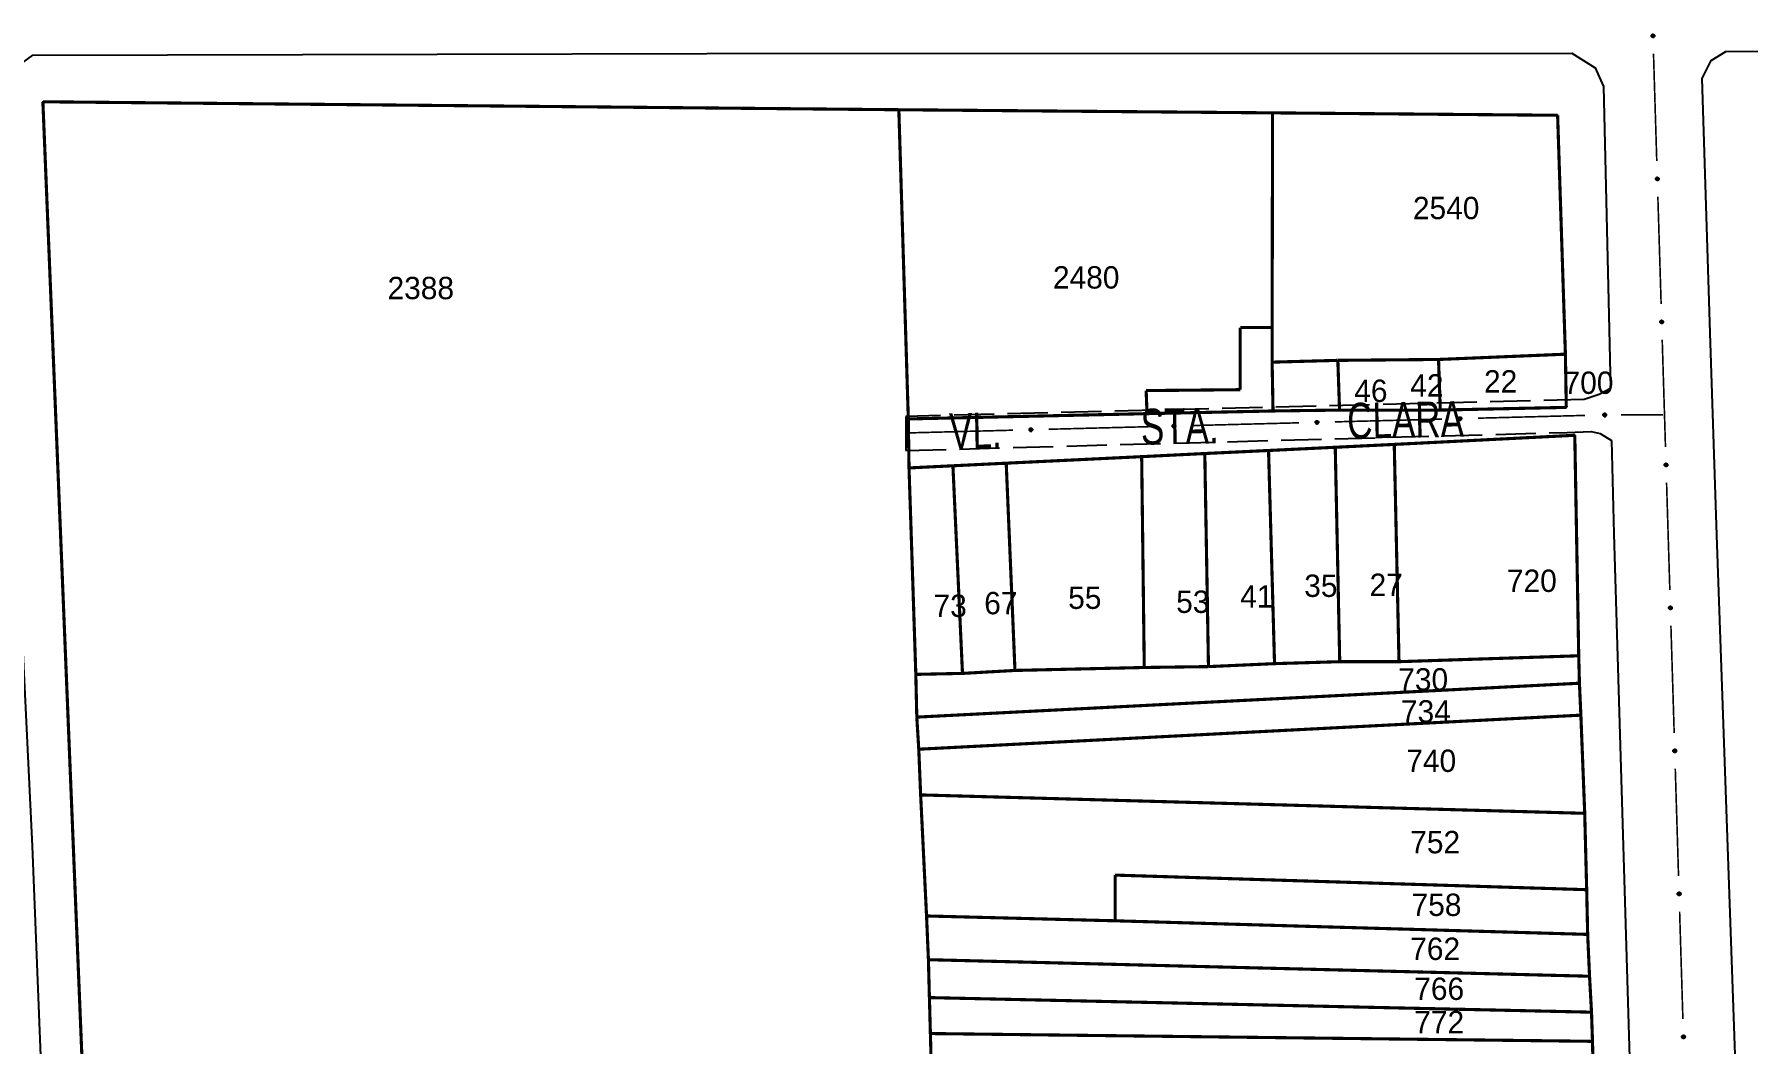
# Model space of a CAD drawing. Extents: x 202481 to 204056, y 4838981 to 4840330.
# Drawn here: x 203110.2 to 203301.8, y 4839770.8 to 4839883.7 of the extents above; entities that cross this region are included whole.
import ezdxf
from ezdxf.enums import TextEntityAlignment as Align

# ---------------------------------------------------------------- set-up
doc = ezdxf.new("R2010")
doc.units = 0
doc.header["$LTSCALE"] = 1.5
doc.header["$MEASUREMENT"] = 0
doc.linetypes.add('TRACO_11', pattern=[8, 3, -1, 3, -1])
for name, color, linetype in [('CD_MALHA_LOTES', 7, 'CONTINUOUS'), ('RU-QUADRA', 210, 'CONTINUOUS'), ('SV-EIXO-RUA-PAV', 20, 'CONTINUOUS'), ('SV-RUA-PAVIM', 7, 'CONTINUOUS'), ('SV-TXT-RUA-PAV', 7, 'CONTINUOUS'), ('Th_NmrPort', 1, 'CONTINUOUS')]:
    doc.layers.add(name, color=color, linetype=linetype)
doc.styles.add('ARIAL', font='ARIAL.SHX')

msp = doc.modelspace()

# ---------------------------------------------------------------- linework, layer by layer
at = {"layer": 'CD_MALHA_LOTES', "linetype": 'Continuous', "const_width": 0.35, "flags": 128}
for points in [[(203111.14, 4839876.18), (203117.51, 4839720.32)], [(203206.87, 4839875.29), (203111.14, 4839876.18)], [(203207.93, 4839840.71), (203206.87, 4839875.29)], [(203206.87, 4839875.29), (203248.67, 4839874.94)], [(203248.62, 4839850.93), (203248.67, 4839874.94)], [(203248.67, 4839874.94), (203280.55, 4839874.67)], [(203280.55, 4839874.67), (203281.42, 4839847.95)], [(203245.05, 4839843.98), (203245.05, 4839850.93)], [(203245.05, 4839850.93), (203248.62, 4839850.93)], [(203248.62, 4839847.06), (203248.62, 4839850.93)], [(203255.97, 4839847.26), (203267.23, 4839847.36)], [(203267.23, 4839847.36), (203281.42, 4839847.95)], [(203267.43, 4839841.7), (203267.23, 4839847.36)], [(203281.42, 4839847.95), (203281.52, 4839842)], [(203248.62, 4839847.06), (203255.97, 4839847.26)], [(203248.72, 4839841.6), (203248.62, 4839847.06)], [(203256.16, 4839841.7), (203255.97, 4839847.26)], [(203234.53, 4839843.88), (203245.05, 4839843.98)], [(203234.63, 4839841.3), (203234.53, 4839843.88)], [(203248.72, 4839841.6), (203234.63, 4839841.3)], [(203256.16, 4839841.7), (203248.72, 4839841.6)], [(203267.43, 4839841.7), (203256.16, 4839841.7)], [(203281.52, 4839842), (203267.43, 4839841.7)], [(203234.63, 4839841.3), (203207.93, 4839840.71)], [(203208.01, 4839835.23), (203207.93, 4839840.71)], [(203255.68, 4839837.54), (203262.28, 4839837.86)], [(203262.28, 4839837.86), (203282.47, 4839838.88)], [(203262.81, 4839813.56), (203262.28, 4839837.86)], [(203282.47, 4839838.88), (203282.91, 4839814.22)], [(203218.88, 4839835.76), (203234.03, 4839836.49)], [(203234.03, 4839836.49), (203241.09, 4839836.84)], [(203234.32, 4839812.91), (203234.03, 4839836.49)], [(203241.09, 4839836.84), (203248.22, 4839837.18)], [(203241.5, 4839813.01), (203241.09, 4839836.84)], [(203248.22, 4839837.18), (203255.68, 4839837.54)], [(203248.89, 4839813.34), (203248.22, 4839837.18)], [(203256.18, 4839813.56), (203255.68, 4839837.54)], [(203208.01, 4839835.23), (203212.92, 4839835.47)], [(203208.77, 4839812.14), (203208.01, 4839835.23)], [(203212.92, 4839835.47), (203218.88, 4839835.76)], [(203213.99, 4839812.25), (203212.92, 4839835.47)], [(203219.86, 4839812.58), (203218.88, 4839835.76)], [(203234.32, 4839812.91), (203219.86, 4839812.58)], [(203241.5, 4839813.01), (203234.32, 4839812.91)], [(203248.89, 4839813.34), (203241.5, 4839813.01)], [(203256.18, 4839813.56), (203248.89, 4839813.34)], [(203262.81, 4839813.56), (203256.18, 4839813.56)], [(203282.91, 4839814.22), (203262.81, 4839813.56)], [(203282.91, 4839814.22), (203282.99, 4839811.15)], [(203208.77, 4839812.14), (203213.99, 4839812.25)], [(203208.88, 4839807.36), (203208.77, 4839812.14)], [(203208.88, 4839807.36), (203282.99, 4839811.15)], [(203219.86, 4839812.58), (203213.99, 4839812.25)], [(203282.99, 4839811.15), (203283.15, 4839807.58)], [(203209.1, 4839803.77), (203208.88, 4839807.36)], [(203209.1, 4839803.77), (203283.15, 4839807.58)], [(203283.15, 4839807.58), (203283.58, 4839796.6)], [(203209.31, 4839798.66), (203209.1, 4839803.77)], [(203209.97, 4839785.12), (203209.31, 4839798.66)], [(203209.31, 4839798.66), (203283.58, 4839796.6)], [(203283.58, 4839796.6), (203283.8, 4839788.06)], [(203231.06, 4839784.58), (203231.06, 4839789.69)], [(203231.06, 4839789.69), (203283.8, 4839788.06)], [(203283.8, 4839788.06), (203283.91, 4839783.06)], [(203210.18, 4839780.23), (203209.97, 4839785.12)], [(203209.97, 4839785.12), (203231.06, 4839784.58)], [(203283.91, 4839783.06), (203231.06, 4839784.58)], [(203283.91, 4839783.06), (203284.12, 4839778.38)], [(203210.29, 4839775.99), (203210.18, 4839780.23)], [(203210.18, 4839780.23), (203284.12, 4839778.38)], [(203284.12, 4839778.38), (203284.34, 4839774.36)], [(203210.4, 4839771.97), (203210.29, 4839775.99)], [(203210.29, 4839775.99), (203284.34, 4839774.36)], [(203284.34, 4839774.36), (203284.45, 4839771.1)], [(203210.51, 4839767.83), (203210.4, 4839771.97)], [(203210.4, 4839771.97), (203284.45, 4839771.1)], [(203284.45, 4839771.1), (203284.56, 4839766.42)]]:
    msp.add_lwpolyline(points, dxfattribs=at)
at = {"layer": 'RU-QUADRA', "linetype": 'Continuous', "const_width": 0.18, "flags": 128}
msp.add_lwpolyline([(203117.51, 4839720.32), (203111.14, 4839876.18), (203206.87, 4839875.29), (203248.67, 4839874.94), (203280.55, 4839874.67), (203281.42, 4839847.95), (203281.52, 4839842), (203267.43, 4839841.7), (203256.16, 4839841.7), (203248.72, 4839841.6), (203234.63, 4839841.3), (203207.93, 4839840.71), (203208.01, 4839835.23), (203212.92, 4839835.47), (203218.88, 4839835.76), (203234.03, 4839836.49), (203241.09, 4839836.84), (203248.22, 4839837.18), (203255.68, 4839837.54), (203262.28, 4839837.86), (203282.47, 4839838.88), (203282.91, 4839814.22), (203282.99, 4839811.15), (203283.15, 4839807.58), (203283.58, 4839796.6), (203283.8, 4839788.06), (203283.91, 4839783.06), (203284.12, 4839778.38), (203284.34, 4839774.36), (203284.45, 4839771.1), (203284.56, 4839766.42)], dxfattribs=at)
at = {"layer": 'SV-EIXO-RUA-PAV'}
for points in [[(203291.318598, 4839883.698835), (203291.354689, 4839883.665828), (203291.378958, 4839883.63008), (203291.390618, 4839883.594438), (203291.392709, 4839883.560256), (203291.39091, 4839883.525045), (203291.381264, 4839883.489945), (203291.361928, 4839883.45336), (203291.329072, 4839883.416923), (203291.290817, 4839883.394469), (203291.256486, 4839883.381168), (203291.220968, 4839883.376935), (203291.186792, 4839883.379256), (203291.150664, 4839883.390482), (203291.113779, 4839883.410438), (203291.07794, 4839883.444364), (203291.054388, 4839883.479573), (203291.044015, 4839883.514344), (203291.039986, 4839883.550078), (203291.042254, 4839883.586003), (203291.051921, 4839883.620403), (203291.072081, 4839883.657504), (203291.106034, 4839883.692433), (203291.140883, 4839883.716325), (203291.175499, 4839883.727183), (203291.210769, 4839883.730358), (203291.246107, 4839883.728983), (203291.281794, 4839883.720755), (203291.318598, 4839883.698835)], [(203291.805492, 4839867.706245), (203291.841583, 4839867.673238), (203291.865852, 4839867.63749), (203291.877512, 4839867.601848), (203291.879603, 4839867.567666), (203291.877804, 4839867.532455), (203291.868157, 4839867.497355), (203291.848822, 4839867.46077), (203291.815965, 4839867.424333), (203291.777711, 4839867.401879), (203291.74338, 4839867.388578), (203291.707862, 4839867.384345), (203291.673686, 4839867.386666), (203291.637557, 4839867.397892), (203291.600673, 4839867.417849), (203291.564834, 4839867.451774), (203291.541282, 4839867.486983), (203291.530909, 4839867.521754), (203291.52688, 4839867.557488), (203291.529147, 4839867.593413), (203291.538815, 4839867.627813), (203291.558975, 4839867.664914), (203291.592928, 4839867.699843), (203291.627777, 4839867.723735), (203291.662393, 4839867.734593), (203291.697663, 4839867.737768), (203291.733001, 4839867.736393), (203291.768688, 4839867.728165), (203291.805492, 4839867.706245)], [(203292.292386, 4839851.713655), (203292.328477, 4839851.680648), (203292.352746, 4839851.6449), (203292.364406, 4839851.609258), (203292.366497, 4839851.575076), (203292.364698, 4839851.539865), (203292.355051, 4839851.504765), (203292.335716, 4839851.46818), (203292.302859, 4839851.431743), (203292.264605, 4839851.409289), (203292.230274, 4839851.395988), (203292.194756, 4839851.391755), (203292.16058, 4839851.394076), (203292.124451, 4839851.405302), (203292.087567, 4839851.425259), (203292.051728, 4839851.459184), (203292.028176, 4839851.494393), (203292.017803, 4839851.529164), (203292.013773, 4839851.564898), (203292.016041, 4839851.600823), (203292.025709, 4839851.635223), (203292.045869, 4839851.672324), (203292.079822, 4839851.707253), (203292.114671, 4839851.731145), (203292.149287, 4839851.742003), (203292.184556, 4839851.745178), (203292.219895, 4839851.743803), (203292.255582, 4839851.735575), (203292.292386, 4839851.713655)], [(203237.493512, 4839840.021308), (203237.526685, 4839840.057247), (203237.562544, 4839840.081352), (203237.598239, 4839840.092848), (203237.632431, 4839840.094782), (203237.667633, 4839840.09282), (203237.702688, 4839840.083013), (203237.739184, 4839840.063509), (203237.775469, 4839840.030485), (203237.797748, 4839839.992128), (203237.81089, 4839839.957736), (203237.81496, 4839839.922199), (203237.812482, 4839839.888034), (203237.80109, 4839839.851957), (203237.780963, 4839839.815165), (203237.746874, 4839839.779483), (203237.711556, 4839839.756093), (203237.676738, 4839839.74588), (203237.640986, 4839839.742015), (203237.605072, 4839839.744448), (203237.570716, 4839839.754274), (203237.533709, 4839839.774604), (203237.498936, 4839839.808718), (203237.475205, 4839839.843676), (203237.464506, 4839839.878341), (203237.461493, 4839839.913625), (203237.463031, 4839839.948957), (203237.471423, 4839839.984606), (203237.493512, 4839840.021308)], [(203253.488173, 4839840.434629), (203253.521346, 4839840.470568), (203253.557205, 4839840.494672), (203253.5929, 4839840.506168), (203253.627091, 4839840.508102), (203253.662294, 4839840.506141), (203253.697349, 4839840.496333), (203253.733845, 4839840.476829), (203253.77013, 4839840.443806), (203253.792408, 4839840.405448), (203253.805551, 4839840.371057), (203253.80962, 4839840.33552), (203253.807142, 4839840.301354), (203253.79575, 4839840.265278), (203253.775624, 4839840.228486), (203253.741534, 4839840.192803), (203253.706217, 4839840.169413), (203253.671399, 4839840.1592), (203253.635647, 4839840.155335), (203253.599732, 4839840.157769), (203253.565377, 4839840.167594), (203253.528369, 4839840.187925), (203253.493596, 4839840.222038), (203253.469865, 4839840.256997), (203253.459166, 4839840.291662), (203253.456154, 4839840.326946), (203253.457692, 4839840.362278), (203253.466084, 4839840.397926), (203253.488173, 4839840.434629)], [(203269.482833, 4839840.84795), (203269.516006, 4839840.883889), (203269.551865, 4839840.907993), (203269.58756, 4839840.919489), (203269.621752, 4839840.921423), (203269.656954, 4839840.919462), (203269.692009, 4839840.909654), (203269.728505, 4839840.89015), (203269.76479, 4839840.857126), (203269.787069, 4839840.818769), (203269.800212, 4839840.784377), (203269.804281, 4839840.74884), (203269.801803, 4839840.714675), (203269.790411, 4839840.678599), (203269.770285, 4839840.641807), (203269.736195, 4839840.606124), (203269.700877, 4839840.582734), (203269.66606, 4839840.572521), (203269.630307, 4839840.568656), (203269.594393, 4839840.571089), (203269.560037, 4839840.580915), (203269.52303, 4839840.601246), (203269.488257, 4839840.635359), (203269.464526, 4839840.670318), (203269.453827, 4839840.704983), (203269.450814, 4839840.740267), (203269.452352, 4839840.775598), (203269.460744, 4839840.811247), (203269.482833, 4839840.84795)], [(203285.6763, 4839841.270055), (203285.710384, 4839841.305131), (203285.74685, 4839841.328308), (203285.782828, 4839841.338884), (203285.817058, 4839841.33994), (203285.852198, 4839841.337076), (203285.88699, 4839841.326372), (203285.922974, 4839841.305939), (203285.9584, 4839841.271995), (203285.979687, 4839841.233079), (203285.991943, 4839841.198361), (203285.995099, 4839841.162731), (203285.991745, 4839841.128641), (203285.979431, 4839841.092868), (203285.958368, 4839841.056605), (203285.923374, 4839841.021809), (203285.887468, 4839840.999332), (203285.852399, 4839840.990016), (203285.81656, 4839840.98707), (203285.780719, 4839840.990424), (203285.746627, 4839841.001128), (203285.710154, 4839841.022401), (203285.676267, 4839841.057395), (203285.653441, 4839841.092951), (203285.643635, 4839841.12788), (203285.641529, 4839841.163229), (203285.643973, 4839841.19851), (203285.653277, 4839841.233931), (203285.6763, 4839841.270055)], [(203221.498852, 4839839.607988), (203221.532024, 4839839.643927), (203221.567884, 4839839.668031), (203221.603579, 4839839.679527), (203221.63777, 4839839.681461), (203221.672973, 4839839.6795), (203221.708028, 4839839.669692), (203221.744524, 4839839.650188), (203221.780809, 4839839.617164), (203221.803087, 4839839.578807), (203221.81623, 4839839.544415), (203221.820299, 4839839.508878), (203221.817821, 4839839.474713), (203221.806429, 4839839.438637), (203221.786303, 4839839.401845), (203221.752213, 4839839.366162), (203221.716896, 4839839.342772), (203221.682078, 4839839.332559), (203221.646326, 4839839.328694), (203221.610411, 4839839.331127), (203221.576056, 4839839.340953), (203221.539048, 4839839.361284), (203221.504275, 4839839.395397), (203221.480544, 4839839.430356), (203221.469845, 4839839.465021), (203221.466833, 4839839.500305), (203221.468371, 4839839.535636), (203221.476763, 4839839.571285), (203221.498852, 4839839.607988)], [(203292.779279, 4839835.721065), (203292.815371, 4839835.688058), (203292.83964, 4839835.65231), (203292.8513, 4839835.616668), (203292.853391, 4839835.582486), (203292.851592, 4839835.547275), (203292.841945, 4839835.512175), (203292.82261, 4839835.47559), (203292.789753, 4839835.439153), (203292.751499, 4839835.416699), (203292.717168, 4839835.403398), (203292.68165, 4839835.399165), (203292.647473, 4839835.401486), (203292.611345, 4839835.412712), (203292.574461, 4839835.432669), (203292.538622, 4839835.466594), (203292.515069, 4839835.501803), (203292.504697, 4839835.536574), (203292.500667, 4839835.572308), (203292.502935, 4839835.608233), (203292.512603, 4839835.642633), (203292.532763, 4839835.679734), (203292.566716, 4839835.714663), (203292.601565, 4839835.738555), (203292.63618, 4839835.749413), (203292.67145, 4839835.752588), (203292.706788, 4839835.751213), (203292.742475, 4839835.742985), (203292.779279, 4839835.721065)], [(203293.266173, 4839819.728475), (203293.302264, 4839819.695468), (203293.326534, 4839819.65972), (203293.338194, 4839819.624078), (203293.340285, 4839819.589896), (203293.338485, 4839819.554685), (203293.328839, 4839819.519585), (203293.309503, 4839819.483), (203293.276647, 4839819.446563), (203293.238393, 4839819.424109), (203293.204061, 4839819.410808), (203293.168544, 4839819.406575), (203293.134367, 4839819.408896), (203293.098239, 4839819.420122), (203293.061355, 4839819.440079), (203293.025516, 4839819.474004), (203293.001963, 4839819.509213), (203292.99159, 4839819.543984), (203292.987561, 4839819.579718), (203292.989829, 4839819.615643), (203292.999497, 4839819.650043), (203293.019657, 4839819.687144), (203293.05361, 4839819.722073), (203293.088459, 4839819.745965), (203293.123074, 4839819.756823), (203293.158344, 4839819.759998), (203293.193682, 4839819.758623), (203293.229369, 4839819.750395), (203293.266173, 4839819.728475)], [(203293.753067, 4839803.735885), (203293.789158, 4839803.702878), (203293.813427, 4839803.66713), (203293.825087, 4839803.631488), (203293.827179, 4839803.597306), (203293.825379, 4839803.562095), (203293.815733, 4839803.526995), (203293.796397, 4839803.49041), (203293.763541, 4839803.453973), (203293.725286, 4839803.431519), (203293.690955, 4839803.418218), (203293.655438, 4839803.413985), (203293.621261, 4839803.416306), (203293.585133, 4839803.427532), (203293.548248, 4839803.447489), (203293.512409, 4839803.481414), (203293.488857, 4839803.516623), (203293.478484, 4839803.551394), (203293.474455, 4839803.587128), (203293.476723, 4839803.623053), (203293.48639, 4839803.657453), (203293.506551, 4839803.694554), (203293.540503, 4839803.729483), (203293.575353, 4839803.753375), (203293.609968, 4839803.764233), (203293.645238, 4839803.767408), (203293.680576, 4839803.766033), (203293.716263, 4839803.757805), (203293.753067, 4839803.735885)], [(203294.239961, 4839787.743295), (203294.276052, 4839787.710288), (203294.300321, 4839787.67454), (203294.311981, 4839787.638898), (203294.314072, 4839787.604716), (203294.312273, 4839787.569505), (203294.302627, 4839787.534405), (203294.283291, 4839787.49782), (203294.250435, 4839787.461383), (203294.21218, 4839787.438929), (203294.177849, 4839787.425628), (203294.142331, 4839787.421395), (203294.108155, 4839787.423716), (203294.072027, 4839787.434942), (203294.035142, 4839787.454899), (203293.999303, 4839787.488824), (203293.975751, 4839787.524033), (203293.965378, 4839787.558804), (203293.961349, 4839787.594538), (203293.963617, 4839787.630463), (203293.973284, 4839787.664863), (203293.993445, 4839787.701964), (203294.027397, 4839787.736894), (203294.062246, 4839787.760785), (203294.096862, 4839787.771643), (203294.132132, 4839787.774818), (203294.16747, 4839787.773443), (203294.203157, 4839787.765215), (203294.239961, 4839787.743295)], [(203294.726855, 4839771.750705), (203294.762946, 4839771.717698), (203294.787215, 4839771.68195), (203294.798875, 4839771.646308), (203294.800966, 4839771.612126), (203294.799167, 4839771.576915), (203294.789521, 4839771.541815), (203294.770185, 4839771.50523), (203294.737328, 4839771.468793), (203294.699074, 4839771.446339), (203294.664743, 4839771.433038), (203294.629225, 4839771.428805), (203294.595049, 4839771.431126), (203294.55892, 4839771.442352), (203294.522036, 4839771.462309), (203294.486197, 4839771.496234), (203294.462645, 4839771.531443), (203294.452272, 4839771.566214), (203294.448243, 4839771.601948), (203294.45051, 4839771.637873), (203294.460178, 4839771.672273), (203294.480338, 4839771.709374), (203294.514291, 4839771.744304), (203294.54914, 4839771.768195), (203294.583756, 4839771.779053), (203294.619026, 4839771.782228), (203294.654364, 4839771.780853), (203294.690051, 4839771.772625), (203294.726855, 4839771.750705)]]:
    msp.add_lwpolyline(points, close=True, dxfattribs=at)
for points in [[(203291.042254, 4839883.586003), (203291.054388, 4839883.479573)], [(203291.047855, 4839883.598885), (203291.06548, 4839883.468366)], [(203291.051921, 4839883.620403), (203291.07794, 4839883.444364)], [(203291.064547, 4839883.633522), (203291.09516, 4839883.435141)], [(203291.072081, 4839883.657504), (203291.113779, 4839883.410438)], [(203291.090704, 4839883.671177), (203291.131617, 4839883.403487)], [(203291.106034, 4839883.692433), (203291.150664, 4839883.390482)], [(203291.122524, 4839883.702179), (203291.167535, 4839883.389564)], [(203291.140883, 4839883.716325), (203291.186792, 4839883.379256)], [(203291.157528, 4839883.718262), (203291.203287, 4839883.381097)], [(203291.175499, 4839883.727183), (203291.220968, 4839883.376935)], [(203291.192782, 4839883.726161), (203291.236062, 4839883.380729)], [(203291.210769, 4839883.730358), (203291.256486, 4839883.381168)], [(203291.229648, 4839883.725918), (203291.275283, 4839883.392845)], [(203291.246107, 4839883.728983), (203291.290817, 4839883.394469)], [(203291.263953, 4839883.720137), (203291.310245, 4839883.410291)], [(203291.281794, 4839883.720755), (203291.329072, 4839883.416923)], [(203291.298424, 4839883.7089), (203291.343512, 4839883.438607)], [(203291.318598, 4839883.698835), (203291.361928, 4839883.45336)], [(203291.337526, 4839883.680057), (203291.37095, 4839883.479032)], [(203291.354689, 4839883.665828), (203291.381264, 4839883.489945)], [(203291.368612, 4839883.645509), (203291.384831, 4839883.516313)], [(203291.378958, 4839883.63008), (203291.39091, 4839883.525045)], [(203291.529147, 4839867.593413), (203291.541282, 4839867.486983)], [(203291.534748, 4839867.606295), (203291.552374, 4839867.475776)], [(203291.538815, 4839867.627813), (203291.564834, 4839867.451774)], [(203291.551441, 4839867.640932), (203291.582053, 4839867.442551)], [(203291.558975, 4839867.664914), (203291.600673, 4839867.417849)], [(203291.577598, 4839867.678587), (203291.618511, 4839867.410897)], [(203291.592928, 4839867.699843), (203291.637557, 4839867.397892)], [(203291.609417, 4839867.709589), (203291.654429, 4839867.396974)], [(203291.627777, 4839867.723735), (203291.673686, 4839867.386666)], [(203291.644422, 4839867.725672), (203291.690181, 4839867.388507)], [(203291.662393, 4839867.734593), (203291.707862, 4839867.384345)], [(203291.679675, 4839867.733571), (203291.722956, 4839867.388139)], [(203291.697663, 4839867.737768), (203291.74338, 4839867.388578)], [(203291.716542, 4839867.733328), (203291.762176, 4839867.400255)], [(203291.733001, 4839867.736393), (203291.777711, 4839867.401879)], [(203291.750847, 4839867.727547), (203291.797139, 4839867.417701)], [(203291.768688, 4839867.728165), (203291.815965, 4839867.424333)], [(203291.785318, 4839867.71631), (203291.830406, 4839867.446017)], [(203291.805492, 4839867.706245), (203291.848822, 4839867.46077)], [(203291.82442, 4839867.687467), (203291.857844, 4839867.486442)], [(203291.841583, 4839867.673238), (203291.868157, 4839867.497355)], [(203291.855505, 4839867.652919), (203291.871725, 4839867.523723)], [(203291.865852, 4839867.63749), (203291.877804, 4839867.532455)], [(203292.016041, 4839851.600823), (203292.028176, 4839851.494393)], [(203292.021642, 4839851.613705), (203292.039267, 4839851.483186)], [(203292.025709, 4839851.635223), (203292.051728, 4839851.459184)], [(203292.038335, 4839851.648342), (203292.068947, 4839851.449961)], [(203292.045869, 4839851.672324), (203292.087567, 4839851.425259)], [(203292.064491, 4839851.685997), (203292.105405, 4839851.418307)], [(203292.079822, 4839851.707253), (203292.124451, 4839851.405302)], [(203292.096311, 4839851.716999), (203292.141323, 4839851.404384)], [(203292.114671, 4839851.731145), (203292.16058, 4839851.394076)], [(203292.131316, 4839851.733082), (203292.177075, 4839851.395917)], [(203292.149287, 4839851.742003), (203292.194756, 4839851.391755)], [(203292.166569, 4839851.740981), (203292.20985, 4839851.395549)], [(203292.184556, 4839851.745178), (203292.230274, 4839851.395988)], [(203292.203436, 4839851.740738), (203292.24907, 4839851.407665)], [(203292.219895, 4839851.743803), (203292.264605, 4839851.409289)], [(203292.237741, 4839851.734957), (203292.284033, 4839851.425111)], [(203292.255582, 4839851.735575), (203292.302859, 4839851.431743)], [(203292.272212, 4839851.72372), (203292.3173, 4839851.453427)], [(203292.292386, 4839851.713655), (203292.335716, 4839851.46818)], [(203292.311314, 4839851.694877), (203292.344737, 4839851.493852)], [(203292.328477, 4839851.680648), (203292.355051, 4839851.504765)], [(203292.342399, 4839851.660329), (203292.358619, 4839851.531133)], [(203292.352746, 4839851.6449), (203292.364698, 4839851.539865)], [(203237.461493, 4839839.913625), (203237.81089, 4839839.957736)], [(203237.463031, 4839839.948957), (203237.797748, 4839839.992128)], [(203237.464506, 4839839.878341), (203237.81496, 4839839.922199)], [(203237.465608, 4839839.895619), (203237.811235, 4839839.93731)], [(203237.46602, 4839839.932484), (203237.7993, 4839839.976586)], [(203237.471423, 4839839.984606), (203237.775469, 4839840.030485)], [(203237.471959, 4839839.966762), (203237.782015, 4839840.011629)], [(203237.473345, 4839839.86033), (203237.810717, 4839839.904537)], [(203237.475205, 4839839.843676), (203237.812482, 4839839.888034)], [(203237.483355, 4839840.001181), (203237.753852, 4839840.045025)], [(203237.489266, 4839839.825252), (203237.802085, 4839839.868825)], [(203237.493512, 4839840.021308), (203237.739184, 4839840.063509)], [(203237.498936, 4839839.808718), (203237.80109, 4839839.851957)], [(203237.512377, 4839840.04015), (203237.713554, 4839840.072649)], [(203237.520121, 4839839.793289), (203237.787996, 4839839.832971)], [(203237.526685, 4839840.057247), (203237.702688, 4839840.083013)], [(203237.547067, 4839840.071076), (203237.676336, 4839840.086702)], [(203237.562544, 4839840.081352), (203237.667633, 4839840.09282)], [(203253.456154, 4839840.326946), (203253.805551, 4839840.371057)], [(203253.457692, 4839840.362278), (203253.792408, 4839840.405448)], [(203253.459166, 4839840.291662), (203253.80962, 4839840.33552)], [(203253.460268, 4839840.30894), (203253.805895, 4839840.350631)], [(203253.460681, 4839840.345805), (203253.793961, 4839840.389907)], [(203253.466084, 4839840.397926), (203253.77013, 4839840.443806)], [(203253.46662, 4839840.380083), (203253.776675, 4839840.424949)], [(203253.468005, 4839840.27365), (203253.805377, 4839840.317858)], [(203253.469865, 4839840.256997), (203253.807142, 4839840.301354)], [(203253.478015, 4839840.414502), (203253.748513, 4839840.458346)], [(203253.483926, 4839840.238572), (203253.796745, 4839840.282145)], [(203253.488173, 4839840.434629), (203253.733845, 4839840.476829)], [(203253.493596, 4839840.222038), (203253.79575, 4839840.265278)], [(203253.507038, 4839840.453471), (203253.708215, 4839840.485969)], [(203253.514782, 4839840.20661), (203253.782657, 4839840.246292)], [(203253.521346, 4839840.470568), (203253.697349, 4839840.496333)], [(203253.528369, 4839840.187925), (203253.775624, 4839840.228486)], [(203253.541728, 4839840.484397), (203253.670997, 4839840.500022)], [(203253.552317, 4839840.18028), (203253.750836, 4839840.20998)], [(203253.557205, 4839840.494672), (203253.662294, 4839840.506141)], [(203253.565377, 4839840.167594), (203253.741534, 4839840.192803)], [(203253.586876, 4839840.163429), (203253.717474, 4839840.180453)], [(203253.599732, 4839840.157769), (203253.706217, 4839840.169413)], [(203269.450814, 4839840.740267), (203269.800212, 4839840.784377)], [(203269.452352, 4839840.775598), (203269.787069, 4839840.818769)], [(203269.453827, 4839840.704983), (203269.804281, 4839840.74884)], [(203269.454929, 4839840.72226), (203269.800556, 4839840.763951)], [(203269.455341, 4839840.759125), (203269.788621, 4839840.803227)], [(203269.460744, 4839840.811247), (203269.76479, 4839840.857126)], [(203269.46128, 4839840.793403), (203269.771336, 4839840.83827)], [(203269.462666, 4839840.686971), (203269.800038, 4839840.731178)], [(203269.464526, 4839840.670318), (203269.801803, 4839840.714675)], [(203269.472676, 4839840.827822), (203269.743173, 4839840.871667)], [(203269.478587, 4839840.651893), (203269.791406, 4839840.695466)], [(203269.482833, 4839840.84795), (203269.728505, 4839840.89015)], [(203269.488257, 4839840.635359), (203269.790411, 4839840.678599)], [(203269.501698, 4839840.866792), (203269.702875, 4839840.89929)], [(203269.509442, 4839840.619931), (203269.777318, 4839840.659612)], [(203269.516006, 4839840.883889), (203269.692009, 4839840.909654)], [(203269.52303, 4839840.601246), (203269.770285, 4839840.641807)], [(203269.536388, 4839840.897718), (203269.665658, 4839840.913343)], [(203269.546977, 4839840.593601), (203269.745496, 4839840.623301)], [(203269.551865, 4839840.907993), (203269.656954, 4839840.919462)], [(203269.560037, 4839840.580915), (203269.736195, 4839840.606124)], [(203269.581537, 4839840.57675), (203269.712135, 4839840.593774)], [(203269.594393, 4839840.571089), (203269.700877, 4839840.582734)], [(203285.641529, 4839841.163229), (203285.991943, 4839841.198361)], [(203285.643635, 4839841.12788), (203285.995099, 4839841.162731)], [(203285.643973, 4839841.19851), (203285.979687, 4839841.233079)], [(203285.64518, 4839841.145123), (203285.991763, 4839841.177933)], [(203285.646538, 4839841.181966), (203285.98084, 4839841.217502)], [(203285.652009, 4839841.109647), (203285.990404, 4839841.145184)], [(203285.653277, 4839841.233931), (203285.9584, 4839841.271995)], [(203285.653355, 4839841.21608), (203285.964459, 4839841.252977)], [(203285.653441, 4839841.092951), (203285.991745, 4839841.128641)], [(203285.665629, 4839841.250195), (203285.937163, 4839841.287085)], [(203285.667025, 4839841.074172), (203285.980859, 4839841.109705)], [(203285.676267, 4839841.057395), (203285.979431, 4839841.092868)], [(203285.6763, 4839841.270055), (203285.922974, 4839841.305939)], [(203285.695642, 4839841.288407), (203285.897587, 4839841.315733)], [(203285.69705, 4839841.041429), (203285.965855, 4839841.074224)], [(203285.710154, 4839841.022401), (203285.958368, 4839841.056605)], [(203285.710384, 4839841.305131), (203285.88699, 4839841.326372)], [(203285.731115, 4839841.318433), (203285.860742, 4839841.330736)], [(203285.733897, 4839841.014145), (203285.933113, 4839841.038741)], [(203285.746627, 4839841.001128), (203285.923374, 4839841.021809)], [(203285.74685, 4839841.328308), (203285.852198, 4839841.337076)], [(203285.768013, 4839840.996412), (203285.899005, 4839841.01008)], [(203285.780719, 4839840.990424), (203285.887468, 4839840.999332)], [(203221.466833, 4839839.500305), (203221.81623, 4839839.544415)], [(203221.468371, 4839839.535636), (203221.803087, 4839839.578807)], [(203221.469845, 4839839.465021), (203221.820299, 4839839.508878)], [(203221.470947, 4839839.482298), (203221.816574, 4839839.523989)], [(203221.47136, 4839839.519163), (203221.80464, 4839839.563265)], [(203221.476763, 4839839.571285), (203221.780809, 4839839.617164)], [(203221.477299, 4839839.553441), (203221.787354, 4839839.598308)], [(203221.478684, 4839839.447009), (203221.816056, 4839839.491216)], [(203221.480544, 4839839.430356), (203221.817821, 4839839.474713)], [(203221.488694, 4839839.58786), (203221.759192, 4839839.631705)], [(203221.494605, 4839839.411931), (203221.807424, 4839839.455504)], [(203221.498852, 4839839.607988), (203221.744524, 4839839.650188)], [(203221.504275, 4839839.395397), (203221.806429, 4839839.438637)], [(203221.517717, 4839839.62683), (203221.718893, 4839839.659328)], [(203221.525461, 4839839.379969), (203221.793336, 4839839.41965)], [(203221.532024, 4839839.643927), (203221.708028, 4839839.669692)], [(203221.539048, 4839839.361284), (203221.786303, 4839839.401845)], [(203221.552407, 4839839.657756), (203221.681676, 4839839.673381)], [(203221.562995, 4839839.353639), (203221.761515, 4839839.383339)], [(203221.567884, 4839839.668031), (203221.672973, 4839839.6795)], [(203221.576056, 4839839.340953), (203221.752213, 4839839.366162)], [(203221.597555, 4839839.336788), (203221.728153, 4839839.353812)], [(203221.610411, 4839839.331127), (203221.716896, 4839839.342772)], [(203237.533709, 4839839.774604), (203237.780963, 4839839.815165)], [(203237.557656, 4839839.76696), (203237.756175, 4839839.796659)], [(203237.570716, 4839839.754274), (203237.746874, 4839839.779483)], [(203237.592216, 4839839.750108), (203237.722814, 4839839.767133)], [(203237.605072, 4839839.744448), (203237.711556, 4839839.756093)], [(203292.502935, 4839835.608233), (203292.515069, 4839835.501803)], [(203292.508536, 4839835.621115), (203292.526161, 4839835.490596)], [(203292.512603, 4839835.642633), (203292.538622, 4839835.466594)], [(203292.525229, 4839835.655752), (203292.555841, 4839835.457371)], [(203292.532763, 4839835.679734), (203292.574461, 4839835.432669)], [(203292.551385, 4839835.693407), (203292.592299, 4839835.425717)], [(203292.566716, 4839835.714663), (203292.611345, 4839835.412712)], [(203292.583205, 4839835.724409), (203292.628217, 4839835.411794)], [(203292.601565, 4839835.738555), (203292.647473, 4839835.401486)], [(203292.61821, 4839835.740492), (203292.663969, 4839835.403327)], [(203292.63618, 4839835.749413), (203292.68165, 4839835.399165)], [(203292.653463, 4839835.748391), (203292.696743, 4839835.402959)], [(203292.67145, 4839835.752588), (203292.717168, 4839835.403398)], [(203292.69033, 4839835.748148), (203292.735964, 4839835.415075)], [(203292.706788, 4839835.751213), (203292.751499, 4839835.416699)], [(203292.724635, 4839835.742367), (203292.770927, 4839835.432521)], [(203292.742475, 4839835.742985), (203292.789753, 4839835.439153)], [(203292.759106, 4839835.73113), (203292.804194, 4839835.460837)], [(203292.779279, 4839835.721065), (203292.82261, 4839835.47559)], [(203292.798208, 4839835.702287), (203292.831631, 4839835.501262)], [(203292.815371, 4839835.688058), (203292.841945, 4839835.512175)], [(203292.829293, 4839835.667739), (203292.845513, 4839835.538543)], [(203292.83964, 4839835.65231), (203292.851592, 4839835.547275)], [(203292.989829, 4839819.615643), (203293.001963, 4839819.509213)], [(203292.99543, 4839819.628525), (203293.013055, 4839819.498007)], [(203292.999497, 4839819.650043), (203293.025516, 4839819.474004)], [(203293.012122, 4839819.663162), (203293.042735, 4839819.464781)], [(203293.019657, 4839819.687144), (203293.061355, 4839819.440079)], [(203293.038279, 4839819.700817), (203293.079193, 4839819.433127)], [(203293.05361, 4839819.722073), (203293.098239, 4839819.420122)], [(203293.070099, 4839819.73182), (203293.115111, 4839819.419204)], [(203293.088459, 4839819.745965), (203293.134367, 4839819.408896)], [(203293.105103, 4839819.747902), (203293.150862, 4839819.410737)], [(203293.123074, 4839819.756823), (203293.168544, 4839819.406575)], [(203293.140357, 4839819.755801), (203293.183637, 4839819.410369)], [(203293.158344, 4839819.759998), (203293.204061, 4839819.410808)], [(203293.177223, 4839819.755558), (203293.222858, 4839819.422485)], [(203293.193682, 4839819.758623), (203293.238393, 4839819.424109)], [(203293.211528, 4839819.749777), (203293.257821, 4839819.439931)], [(203293.229369, 4839819.750395), (203293.276647, 4839819.446563)], [(203293.245999, 4839819.73854), (203293.291088, 4839819.468247)], [(203293.266173, 4839819.728475), (203293.309503, 4839819.483)], [(203293.285102, 4839819.709697), (203293.318525, 4839819.508672)], [(203293.302264, 4839819.695468), (203293.328839, 4839819.519585)], [(203293.316187, 4839819.675149), (203293.332407, 4839819.545953)], [(203293.326534, 4839819.65972), (203293.338485, 4839819.554685)], [(203293.476723, 4839803.623053), (203293.488857, 4839803.516623)], [(203293.482324, 4839803.635935), (203293.499949, 4839803.505417)], [(203293.48639, 4839803.657453), (203293.512409, 4839803.481414)], [(203293.499016, 4839803.670572), (203293.529629, 4839803.472191)], [(203293.506551, 4839803.694554), (203293.548248, 4839803.447489)], [(203293.525173, 4839803.708227), (203293.566087, 4839803.440538)], [(203293.540503, 4839803.729483), (203293.585133, 4839803.427532)], [(203293.556993, 4839803.73923), (203293.602004, 4839803.426614)], [(203293.575353, 4839803.753375), (203293.621261, 4839803.416306)], [(203293.591997, 4839803.755312), (203293.637756, 4839803.418147)], [(203293.609968, 4839803.764233), (203293.655438, 4839803.413985)], [(203293.627251, 4839803.763211), (203293.670531, 4839803.417779)], [(203293.645238, 4839803.767408), (203293.690955, 4839803.418218)], [(203293.664117, 4839803.762968), (203293.709752, 4839803.429895)], [(203293.680576, 4839803.766033), (203293.725286, 4839803.431519)], [(203293.698422, 4839803.757187), (203293.744715, 4839803.447341)], [(203293.716263, 4839803.757805), (203293.763541, 4839803.453973)], [(203293.732893, 4839803.74595), (203293.777981, 4839803.475657)], [(203293.753067, 4839803.735885), (203293.796397, 4839803.49041)], [(203293.771996, 4839803.717107), (203293.805419, 4839803.516082)], [(203293.789158, 4839803.702878), (203293.815733, 4839803.526995)], [(203293.803081, 4839803.682559), (203293.819301, 4839803.553364)], [(203293.813427, 4839803.66713), (203293.825379, 4839803.562095)], [(203293.963617, 4839787.630463), (203293.975751, 4839787.524033)], [(203293.969218, 4839787.643345), (203293.986843, 4839787.512827)], [(203293.973284, 4839787.664863), (203293.999303, 4839787.488824)], [(203293.98591, 4839787.677982), (203294.016523, 4839787.479601)], [(203293.993445, 4839787.701964), (203294.035142, 4839787.454899)], [(203294.012067, 4839787.715637), (203294.05298, 4839787.447948)], [(203294.027397, 4839787.736894), (203294.072027, 4839787.434942)], [(203294.043887, 4839787.74664), (203294.088898, 4839787.434024)], [(203294.062246, 4839787.760785), (203294.108155, 4839787.423716)], [(203294.078891, 4839787.762722), (203294.12465, 4839787.425557)], [(203294.096862, 4839787.771643), (203294.142331, 4839787.421395)], [(203294.114145, 4839787.770621), (203294.157425, 4839787.425189)], [(203294.132132, 4839787.774818), (203294.177849, 4839787.425628)], [(203294.151011, 4839787.770378), (203294.196646, 4839787.437305)], [(203294.16747, 4839787.773443), (203294.21218, 4839787.438929)], [(203294.185316, 4839787.764597), (203294.231608, 4839787.454751)], [(203294.203157, 4839787.765215), (203294.250435, 4839787.461383)], [(203294.219787, 4839787.75336), (203294.264875, 4839787.483067)], [(203294.239961, 4839787.743295), (203294.283291, 4839787.49782)], [(203294.258889, 4839787.724517), (203294.292313, 4839787.523492)], [(203294.276052, 4839787.710288), (203294.302627, 4839787.534405)], [(203294.289975, 4839787.689969), (203294.306194, 4839787.560774)], [(203294.300321, 4839787.67454), (203294.312273, 4839787.569505)], [(203294.45051, 4839771.637873), (203294.462645, 4839771.531443)], [(203294.456112, 4839771.650755), (203294.473737, 4839771.520237)], [(203294.460178, 4839771.672273), (203294.486197, 4839771.496234)], [(203294.472804, 4839771.685392), (203294.503416, 4839771.487011)], [(203294.480338, 4839771.709374), (203294.522036, 4839771.462309)], [(203294.498961, 4839771.723047), (203294.539874, 4839771.455358)], [(203294.514291, 4839771.744304), (203294.55892, 4839771.442352)], [(203294.530781, 4839771.75405), (203294.575792, 4839771.441434)], [(203294.54914, 4839771.768195), (203294.595049, 4839771.431126)], [(203294.565785, 4839771.770132), (203294.611544, 4839771.432967)], [(203294.583756, 4839771.779053), (203294.629225, 4839771.428805)], [(203294.601038, 4839771.778031), (203294.644319, 4839771.432599)], [(203294.619026, 4839771.782228), (203294.664743, 4839771.433038)], [(203294.637905, 4839771.777788), (203294.683539, 4839771.444715)], [(203294.654364, 4839771.780853), (203294.699074, 4839771.446339)], [(203294.67221, 4839771.772007), (203294.718502, 4839771.462161)], [(203294.690051, 4839771.772625), (203294.737328, 4839771.468793)], [(203294.706681, 4839771.76077), (203294.751769, 4839771.490477)], [(203294.726855, 4839771.750705), (203294.770185, 4839771.50523)], [(203294.745783, 4839771.731927), (203294.779207, 4839771.530902)], [(203294.762946, 4839771.717698), (203294.789521, 4839771.541815)], [(203294.776869, 4839771.697379), (203294.793088, 4839771.568184)], [(203294.787215, 4839771.68195), (203294.799167, 4839771.576915)]]:
    msp.add_lwpolyline(points, dxfattribs=at)
at = {"layer": 'SV-EIXO-RUA-PAV', "const_width": 0.18}
for points in [[(203291.273802, 4839881.552797), (203291.638973, 4839869.558355)], [(203291.760696, 4839865.560207), (203292.125867, 4839853.565765)], [(203292.24759, 4839849.567617), (203292.61276, 4839837.573175)], [(203223.644661, 4839839.553321), (203235.640656, 4839839.863311)], [(203239.639321, 4839839.966641), (203251.635317, 4839840.276632)], [(203255.633982, 4839840.379962), (203267.629977, 4839840.689952)], [(203271.628642, 4839840.793283), (203283.624638, 4839841.103273)], [(203287.623905, 4839841.160316), (203291.623905, 4839841.161018)], [(203291.623905, 4839841.161018), (203292.32, 4839841.16)], [(203207.65, 4839839.14), (203219.645995, 4839839.44999)], [(203292.734484, 4839833.575027), (203293.099654, 4839821.580585)], [(203293.221378, 4839817.582437), (203293.586548, 4839805.587995)], [(203293.708272, 4839801.589847), (203294.073442, 4839789.595405)], [(203294.195165, 4839785.597257), (203294.560336, 4839773.602815)]]:
    msp.add_lwpolyline(points, dxfattribs=at)
at = {"layer": 'SV-RUA-PAVIM', "linetype": 'Continuous'}
for points in [[(203118.03, 4839596.84, 10.64), (203114.7, 4839676.84, 8.03), (203112.11, 4839739.43, 6.02), (203109.97, 4839792.94, 5.37), (203107.72, 4839840.08, 5.04), (203107.13, 4839856.8, 5.02), (203106.43, 4839876.34, 5.02), (203107.91, 4839879.88, 5.02), (203110.01, 4839881.38, 5.02), (203185.41, 4839881.58, 5.42), (203282.15, 4839881.62, 6.57), (203284.75, 4839879.98, 6.61), (203285.69, 4839877.88, 6.65), (203286.3, 4839850.71, 8.16), (203286.45, 4839844.13, 8.16)], [(203303.28, 4839673.65, 11.19), (203300.43, 4839768.54, 10.02), (203298.34, 4839827.7, 8.14), (203297.62, 4839850.33, 6.61), (203296.71, 4839878.8, 6.61), (203297.71, 4839880.78, 6.55), (203299.35, 4839881.8, 6.57), (203387.39, 4839881.92, 8.52)], [(203286.58, 4839838.3, 8.16), (203286.82, 4839827.84, 8.16), (203289.57, 4839736.86, 10.72), (203291.65, 4839666.93, 11.37), (203293.63, 4839592.51, 11.95)]]:
    msp.add_polyline3d(points, dxfattribs=at)
at = {"layer": 'SV-RUA-PAVIM', "linetype": 'TRACO_11'}
msp.add_polyline3d([(203286.45, 4839844.13, 8.16), (203285.2, 4839843.45, 8.16), (203283.52, 4839842.89, 8.16), (203207.65, 4839840.99, 8.16), (203207.65, 4839837.18, 8.16), (203281.61, 4839839.2, 8.16), (203284.3, 4839839.31, 8.16), (203285.31, 4839839.08, 8.16), (203286.58, 4839838.3, 8.16)], dxfattribs=at)

# ---------------------------------------------------------------- texts
at = {"layer": 'SV-TXT-RUA-PAV', "style": 'ARIAL', "width": 0.7}
for s, p in [('STA.', (203233.97, 4839837.83)), ('CLARA', (203257.05, 4839838.49)), ('VL.', (203212.53, 4839837.34))]:
    msp.add_text(s, height=4, rotation=1, dxfattribs=at).set_placement(p)
at = {"layer": 'Th_NmrPort', "color": 1}
for s, p in [('2540', (203264.366667, 4839864.3)), ('2480', (203224.106667, 4839856.54)), ('2388', (203149.686667, 4839855.35)), ('42', (203264.066667, 4839844.46)), ('22', (203272.32, 4839844.91)), ('700', (203281.216667, 4839844.76)), ('46', (203257.806667, 4839843.86)), ('35', (203252.21, 4839822.053333)), ('27', (203259.52, 4839822.16)), ('720', (203274.88, 4839822.61)), ('73', (203210.75, 4839819.813333)), ('67', (203216.42, 4839820.113333)), ('55', (203225.81, 4839820.713333)), ('53', (203237.89, 4839820.263333)), ('41', (203245.05, 4839820.863333)), ('730', (203262.726667, 4839811.58)), ('734', (203263.026667, 4839808)), ('740', (203263.626667, 4839802.48)), ('752', (203264.066667, 4839793.38)), ('758', (203264.216667, 4839786.37)), ('762', (203264.066667, 4839781.45)), ('766', (203264.516667, 4839776.98)), ('772', (203264.516667, 4839773.25))]:
    msp.add_text(s, height=2.5, dxfattribs=at).set_placement(p, align=Align.MIDDLE_LEFT)

doc.saveas('drawing.dxf')
